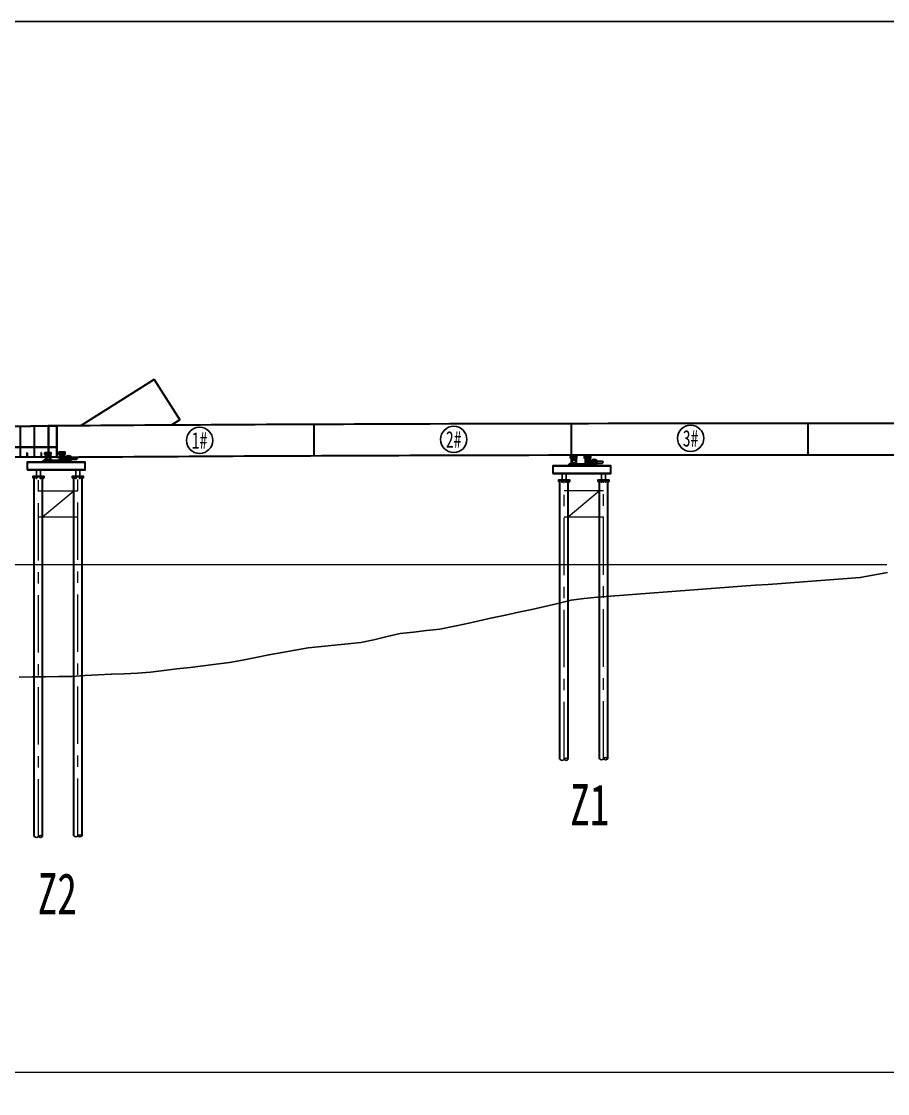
# Model space of a CAD drawing. Extents: x 1767995 to 4174245, y 542814 to 862564.
# Drawn here: x 2486095 to 2552003, y 780996 to 862564 of the extents above; entities that cross this region are included whole.
import ezdxf
from ezdxf.enums import TextEntityAlignment as Align
from ezdxf.lldxf.tags import DXFTag

# ---------------------------------------------------------------- set-up
doc = ezdxf.new("R2010")
doc.units = 0
doc.header["$LTSCALE"] = 3500
for name, pattern in [('ACAD_ISO02W100', [15, 12, -3]), ('CENTER', [2, 1.25, -0.25, 0.25, -0.25]), ('CENTER8', [6.35, 3.96875, -0.79375, 0.79375, -0.79375]), ('CENTERX2', [101.6, 63.5, -12.7, 12.7, -12.7]), ('DASHED', [0.75, 0.5, -0.25]), ('LINEL4', [12.5, 7.5, -2, 1, -2])]:
    doc.linetypes.add(name, pattern=pattern)
doc.layers.get('Defpoints').update_dxf_attribs({"color": 8})
for name, color, linetype, lineweight in [('0 尺寸线', 4, 'Continuous', 18), ('1 BZ 标注', 2, 'Continuous', 13), ('1粗实线', 1, 'Continuous', 30), ('3中心线', 6, 'CENTER', 18), ('5文本', 7, 'Continuous', 15), ('AM_0', 7, 'Continuous', 50), ('中心线', 2, 'CENTER', 15), ('尺寸标注', 3, 'Continuous', 18), ('文字', 7, 'Continuous', 15), ('标注', 3, 'Continuous', 18), ('桥 构造粗实', 1, 'Continuous', 30), ('隐藏 (ISO)', 2, 'DASHED', 9)]:
    doc.layers.add(name, color=color, linetype=linetype, lineweight=lineweight)
for name, color, linetype in [('M_Prof', 2, 'Continuous'), ('卡特粗实线', 7, 'Continuous'), ('点划线', 6, 'CENTER'), ('纵_地面线', 30, 'Continuous')]:
    doc.layers.add(name, color=color, linetype=linetype)
doc.styles.add('图内文字', font='仿宋_GB2312.TTF', dxfattribs={"width": 0.7})
tags = doc.linetypes.add('DASHDOT0', pattern=[1, 0.4, -0.3, 0, -0.3]).pattern_tags.tags
tags[10:11] = [DXFTag(74, 4), DXFTag(75, 0), DXFTag(340, '0'), DXFTag(46, 0.0), DXFTag(50, 0.0), DXFTag(44, 0.0), DXFTag(45, 0.0)]
tags[8:9] = [DXFTag(74, 4), DXFTag(75, 0), DXFTag(340, '0'), DXFTag(46, 0.0), DXFTag(50, 0.0), DXFTag(44, 0.0), DXFTag(45, 0.0)]
tags[6:7] = [DXFTag(74, 4), DXFTag(75, 0), DXFTag(340, '0'), DXFTag(46, 0.0), DXFTag(50, 0.0), DXFTag(44, 0.0), DXFTag(45, 0.0)]
tags[4:5] = [DXFTag(74, 4), DXFTag(75, 0), DXFTag(340, '0'), DXFTag(46, 0.0), DXFTag(50, 0.0), DXFTag(44, 0.0), DXFTag(45, 0.0)]

# ---------------------------------------------------------------- blocks, each defined once
blk = doc.blocks.new('SW_CENTERMARKSYMBOL_15')
at = {"color": 0, "linetype": 'Continuous', "lineweight": 0}
for p, q in [((-1, 0), (-1.21374, 0)), ((0, 0), (-0.5, 0)), ((0, 1), (0, 1.21374)), ((0, 0), (0, 0.5)), ((0, 0), (0, -0.5)), ((0, 0), (0.5, 0)), ((1, 0), (1.21374, 0)), ((0, -1), (0, -1.21374))]:
    blk.add_line(p, q, dxfattribs=at)
blk = doc.blocks.new('1234569')
at = {"layer": '尺寸标注', "color": 7, "linetype": 'CENTER8'}
for p, q in [((-196111, -679551), (-196090, -679551)), ((-196100, -679562), (-196100, -679541)), ((-196100, -679595), (-196100, -679566))]:
    blk.add_line(p, q, dxfattribs=at)
at = {"layer": '尺寸标注', "color": 7}
for points in [[(-196106, -679565), (-196106, -679565, 0.414214), (-196108, -679567), (-196108, -679575)], [(-196093, -679575), (-196093, -679567, 0.414214), (-196095, -679565), (-196095, -679565)]]:
    blk.add_lwpolyline(points, format="xyb", dxfattribs=at)
blk.add_lwpolyline([(-196095, -679575), (-196095, -679600), (-196100, -679603), (-196105, -679600), (-196105, -679575)], dxfattribs=at)
for radius in [15, 10.4]:
    blk.add_circle((-196100, -679551), radius, dxfattribs=at)
blk = doc.blocks.new('456')
at = {"layer": '尺寸标注', "color": 1, "linetype": 'DASHDOT0'}
for p, q in [((-216147, -678337), (-216154, -678337)), ((-216150, -678340), (-216150, -678333))]:
    blk.add_line(p, q, dxfattribs=at)
at = {"layer": '尺寸标注', "color": 1}
blk.add_circle((-216150, -678337), 3.5, dxfattribs=at)
blk = doc.blocks.new('321321')
at = {"layer": '尺寸标注', "color": 1, "linetype": 'DASHDOT0'}
for p, q in [((-216211, -682364), (-216218, -682364)), ((-216214, -682367), (-216214, -682360)), ((-215991, -682364), (-215998, -682364)), ((-215994, -682367), (-215994, -682360)), ((-215771, -682364), (-215778, -682364)), ((-215774, -682367), (-215774, -682360)), ((-215551, -682364), (-215558, -682364)), ((-215554, -682367), (-215554, -682360)), ((-215331, -682364), (-215338, -682364)), ((-215334, -682367), (-215334, -682360))]:
    blk.add_line(p, q, dxfattribs=at)
at = {"layer": '尺寸标注', "color": 1}
for points in [[(-216212, -682367), (-216210, -682364), (-216212, -682360), (-216216, -682361), (-216218, -682364), (-216216, -682367)], [(-215992, -682367), (-215990, -682364), (-215992, -682360), (-215996, -682361), (-215998, -682364), (-215996, -682367)], [(-215772, -682367), (-215770, -682364), (-215772, -682360), (-215776, -682361), (-215778, -682364), (-215776, -682367)], [(-215552, -682367), (-215550, -682364), (-215552, -682360), (-215556, -682361), (-215558, -682364), (-215556, -682367)], [(-215332, -682367), (-215330, -682364), (-215332, -682360), (-215336, -682361), (-215338, -682364), (-215336, -682367)]]:
    blk.add_lwpolyline(points, close=True, dxfattribs=at)
at = {"layer": '尺寸标注', "color": 4}
for centre, radius in [((-216214, -682364), 6), ((-216214, -682364), 5), ((-215994, -682364), 6), ((-215774, -682364), 6), ((-215554, -682364), 6), ((-215334, -682364), 6)]:
    blk.add_circle(centre, radius, dxfattribs=at)
at = {"layer": '尺寸标注', "color": 1}
for centre in [(-216214, -682364), (-215994, -682364), (-215774, -682364), (-215554, -682364), (-215334, -682364)]:
    blk.add_circle(centre, 5, dxfattribs=at)
at = {"layer": '尺寸标注', "color": 251}
for centre in [(-216214, -682364), (-215994, -682364), (-215774, -682364), (-215554, -682364), (-215334, -682364)]:
    blk.add_circle(centre, 3, dxfattribs=at)
blk = doc.blocks.new('0123')
at = {"layer": '尺寸标注', "color": 0}
for p, q in [((-197674, -679484), (-197674, -679478)), ((-197671, -679484), (-197671, -679509)), ((-197670, -679484), (-197670, -679478)), ((-197662, -679478), (-197662, -679484)), ((-197661, -679484), (-197661, -679509))]:
    blk.add_line(p, q, dxfattribs=at)
at = {"layer": '尺寸标注', "color": 0, "linetype": 'DASHDOT0'}
blk.add_line((-197666, -679473), (-197666, -679513), dxfattribs=at)
at = {"layer": '尺寸标注', "color": 0}
for points in [[(-197658, -679478), (-197674, -679478, 0.414214), (-197675, -679479), (-197675, -679484)], [(-197657, -679484), (-197657, -679479, 0.414214), (-197658, -679478), (-197658, -679484)]]:
    blk.add_lwpolyline(points, format="xyb", dxfattribs=at)
blk.add_lwpolyline([(-197671, -679509), (-197661, -679509), (-197666, -679513)], close=True, dxfattribs=at)
blk = doc.blocks.new('23322')
at = {"layer": '尺寸标注', "color": 0}
for p, q in [((39013, 49007), (39030, 49014)), ((39085, 48934), (39092, 48951)), ((39188, 48934), (39181, 48950)), ((39261, 49109), (39244, 49102)), ((39261, 49006), (39244, 49013))]:
    blk.add_line(p, q, dxfattribs=at)
for centre, radius in [((39021, 49010), 9), ((39022, 49106), 9), ((39137, 49058), 90), ((39137, 49058), 90), ((39089, 49173), 9), ((39089, 48942), 9), ((39184, 48942), 9), ((39185, 49173), 9), ((39252, 49010), 9), ((39253, 49105), 9)]:
    blk.add_circle(centre, radius, dxfattribs=at)
blk.add_arc((39137, 49058), 150, 296.46128, 243.53872, dxfattribs=at)
blk = doc.blocks.new('ewqwe')
h = blk.add_hatch()
h.set_pattern_fill('ANSI37', color=5, scale=4)
h.set_pattern_definition([(45, (60193.746, -5943.269), (-8.98025612, 8.98025612), []), (135, (60193.746, -5943.269), (-8.98025612, -8.98025612), [])])
h.paths.add_polyline_path([(965601, 492388), (966080, 492388), (966080, 492408), (965601, 492408)])
at = {"color": 2, "lineweight": 30}
for p, q in [((965601, 492388), (966081, 492388)), ((965601, 492208), (965601, 492378)), ((965601, 492208), (966081, 492208)), ((965601, 492188), (966081, 492188)), ((965651, 492148), (965671, 492148)), ((965706, 492208), (965706, 492368)), ((965726, 492208), (965726, 492368)), ((965831, 492208), (965831, 492368)), ((965851, 492208), (965851, 492368)), ((965956, 492208), (965956, 492368)), ((965976, 492208), (965976, 492368)), ((966011, 492148), (966031, 492148)), ((966081, 492208), (966081, 492378)), ((966081, 492188), (966081, 492208))]:
    blk.add_line(p, q, dxfattribs=at)
at = {"color": 2}
for p, q in [((965601, 492368), (965601, 492388)), ((965601, 492188), (965601, 492208))]:
    blk.add_line(p, q, dxfattribs=at)
at = {"color": 2, "lineweight": 30}
blk.add_lwpolyline([(965601, 492368), (966081, 492368), (966081, 492388)], dxfattribs=at)
at = {"layer": '0 尺寸线'}
blk.add_lwpolyline([(965601, 492388), (966081, 492388), (966081, 492408), (965601, 492408)], close=True, dxfattribs=at)
at = {"layer": '1 BZ 标注'}
for p, q in [((965651, 492148), (965671, 492148)), ((966011, 492148), (966031, 492148))]:
    blk.add_line(p, q, dxfattribs=at)
at = {"layer": '中心线', "linetype": 'CENTERX2'}
for p, q in [((965651, 492188), (965651, 492148)), ((965651, 492188), (965651, 492148)), ((965671, 492188), (965671, 492148)), ((965671, 492188), (965671, 492148)), ((965671, 492148), (966011, 492148)), ((965671, 492148), (966011, 492148)), ((966011, 492188), (966011, 492148)), ((966011, 492188), (966011, 492148)), ((966031, 492188), (966031, 492148)), ((966031, 492188), (966031, 492148))]:
    blk.add_line(p, q, dxfattribs=at)
at = {"layer": '卡特粗实线'}
blk.add_line((965976, 492208), (965996, 492208), dxfattribs=at)
blk = doc.blocks.new('A$C159A2C35')
h = blk.add_hatch()
h.set_pattern_fill('ANSI37', color=5, scale=4)
h.set_pattern_definition([(45, (-904848.285, -497628.079), (-8.98025612, 8.98025612), []), (135, (-904848.285, -497628.079), (-8.98025612, -8.98025612), [])])
h.paths.add_polyline_path([(449, 703), (928, 703), (928, 723), (449, 723)])
at = {"layer": '尺寸标注', "linetype": 'ACAD_ISO02W100', "lineweight": 30, "ltscale": 3}
h = blk.add_hatch(dxfattribs=at)
h.set_pattern_fill('ANSI32', color=3, scale=50)
h.set_pattern_definition([(45, (-39514.227, -48795.501), (-13.258252, 13.258252), []), (45, (-39505.388, -48795.501), (-13.258252, 13.258252), [])])
h.paths.add_polyline_path([(-578, 68), (-578, 48), (-175, 48), (-175, 68)])
at = {"color": 5, "linetype": 'Continuous', "lineweight": 0}
for p, q in [((-771, 352), (-1493, 352)), ((-771, 172), (-1493, 172)), ((-878, 375), (-879, 375)), ((-873, 369), (-873, 365)), ((-870, 369), (-873, 369)), ((-873, 365), (-873, 352)), ((-870, 365), (-870, 369)), ((-870, 365), (-870, 352)), ((-864, 375), (-865, 375)), ((-771, 394), (-811, 394)), ((-771, 386), (-811, 386)), ((-771, 378), (-811, 378)), ((-771, 126), (-811, 126)), ((-771, 118), (-811, 118)), ((-771, 110), (-811, 110))]:
    blk.add_line(p, q, dxfattribs=at)
at = {"color": 7, "linetype": 'Continuous'}
for p, q in [((-1026, 45), (-588, 45)), ((-923, 45), (-952, 45)), ((-667, 45), (-724, 45)), ((-588, 45), (-576, 45)), ((-118, 45), (-576, 45)), ((684, 131), (688, 131)), ((686, 418), (690, 418))]:
    blk.add_line(p, q, dxfattribs=at)
at = {"color": 6, "linetype": 'Continuous'}
blk.add_line((-578, 424), (-175, 424), dxfattribs=at)
at = {"color": 5, "linetype": 'Continuous'}
for p, q in [((-546, 98), (-546, 424)), ((-207, 424), (-207, 98))]:
    blk.add_line(p, q, dxfattribs=at)
at = {"color": 2, "lineweight": 30}
for p, q in [((448, 603), (448, 723)), ((448, 703), (928, 703)), ((448, 603), (928, 603)), ((448, 583), (928, 583)), ((473, 533), (473, 583)), ((473, 533), (483, 533)), ((473, 533), (522, 433)), ((483, 533), (483, 583)), ((483, 533), (532, 433)), ((522, 433), (563, 433)), ((553, 603), (553, 683)), ((563, 433), (563, 583)), ((573, 603), (573, 683)), ((678, 603), (678, 683)), ((698, 603), (698, 683)), ((803, 603), (803, 683)), ((814, 433), (814, 583)), ((814, 433), (856, 433)), ((823, 603), (823, 683)), ((894, 533), (846, 433)), ((904, 533), (856, 433)), ((894, 533), (894, 583)), ((904, 533), (904, 583)), ((928, 603), (928, 703))]:
    blk.add_line(p, q, dxfattribs=at)
at = {"color": 2}
for p, q in [((448, 683), (448, 703)), ((448, 583), (448, 603))]:
    blk.add_line(p, q, dxfattribs=at)
at = {"color": 5, "linetype": 'DASHED'}
for p, q in [((553, 433), (553, 583)), ((824, 433), (824, 583))]:
    blk.add_line(p, q, dxfattribs=at)
at = {"color": 5, "linetype": 'Continuous', "lineweight": 0}
for points in [[(-879, 375), (-879, 380), (-879, 382)], [(-864, 382), (-864, 382), (-864, 382), (-866, 382), (-867, 382), (-870, 382), (-872, 382), (-875, 382), (-877, 382), (-878, 382), (-879, 382), (-879, 382)], [(-864, 382), (-864, 380), (-864, 375)]]:
    blk.add_lwpolyline(points, dxfattribs=at)
blk.add_lwpolyline([(-811, 95), (-811, 410, -0.414214), (-809, 412), (-773, 412, -0.414214), (-771, 410), (-771, 95, -0.414214), (-773, 93), (-809, 93, -0.414214)], format="xyb", close=True, dxfattribs=at)
for points in [[(-603, 287), (-751, 287, -0.414214), (-753, 289), (-753, 310, 0.414214), (-755, 312), (-771, 312)], [(-771, 212), (-755, 212, 0.414214), (-753, 214), (-753, 235, -0.414214), (-751, 237), (-603, 237, 0.414214), (-598, 242), (-598, 282, 0.414214), (-603, 287)]]:
    blk.add_lwpolyline(points, format="xyb", dxfattribs=at)
at = {"color": 2, "lineweight": 30}
blk.add_lwpolyline([(448, 683), (928, 683)], dxfattribs=at)
at = {"color": 7, "linetype": 'Continuous'}
for centre, radius in [((686, 131), 8.26), ((686, 131), 7.14), ((688, 418), 8.26), ((688, 418), 7.14), ((686, 131), 2), ((688, 418), 2)]:
    blk.add_circle(centre, radius, dxfattribs=at)
at = {"color": 5, "linetype": 'Continuous', "lineweight": 0}
for points, knots in [([(-873, 369), (-875, 369), (-876, 370), (-878, 371), (-878, 371)], [0, 0, 0, 0, 0.993902, 1, 1, 1, 1]), ([(-865, 371), (-866, 371), (-867, 370), (-869, 369), (-870, 369)], [0, 0, 0, 0, 0.587839, 1, 1, 1, 1])]:
    blk.add_open_spline(points, degree=3, knots=knots, dxfattribs=at)
at = {"color": 7, "linetype": 'Continuous'}
for points in [[(680, 125), (680, 126), (678, 127), (678, 130), (678, 133), (679, 136), (681, 138), (683, 139), (686, 140), (689, 139), (692, 138), (694, 135), (695, 133), (695, 130), (694, 127), (692, 125), (690, 123), (687, 122), (684, 122), (682, 123), (681, 125), (680, 125)], [(682, 412), (682, 413), (680, 414), (680, 417), (680, 420), (681, 423), (683, 425), (685, 426), (688, 427), (691, 426), (694, 425), (696, 423), (697, 420), (697, 417), (696, 414), (694, 412), (692, 410), (689, 409), (686, 410), (684, 411), (683, 412), (682, 412)]]:
    blk.add_open_spline(points, degree=3, knots=[0, 0, 0, 0, 0.053715, 0.10743, 0.161125, 0.214803, 0.268509, 0.322226, 0.375879, 0.429453, 0.483028, 0.536683, 0.5904, 0.644106, 0.697784, 0.751479, 0.805199, 0.858879, 0.912473, 0.966037, 1, 1, 1, 1], dxfattribs=at)
at = {"layer": '0 尺寸线'}
blk.add_lwpolyline([(449, 703), (928, 703), (928, 723), (449, 723)], close=True, dxfattribs=at)
at = {"layer": '1 BZ 标注'}
for p, q in [((-1493, 352), (-1493, 172)), ((928, 703), (928, 683)), ((928, 603), (928, 583))]:
    blk.add_line(p, q, dxfattribs=at)
at = {"layer": 'AM_0', "color": 7, "lineweight": 30}
for p, q in [((-1010, 453), (-1010, 45)), ((-841, 453), (-1010, 453)), ((-990, 453), (-990, 45)), ((-877, 45), (-877, 0)), ((-841, 45), (-841, 453)), ((-811, 453), (-841, 453)), ((-811, 45), (-811, 453)), ((-761, 453), (-811, 453)), ((1006, 45), (1006, 135)), ((1026, 45), (1026, 135))]:
    blk.add_line(p, q, dxfattribs=at)
for points in [[(-1026, 45), (1026, 45), (1026, 0), (-1026, 0)], [(386, 65), (986, 65), (986, 45), (386, 45)]]:
    blk.add_lwpolyline(points, close=True, dxfattribs=at)
blk.add_lwpolyline([(1026, 135), (-511, 135, -0.414214), (-661, 285), (-661, 353, 0.414491), (-761, 453)], format="xyb", dxfattribs=at)
blk.add_lwpolyline([(-678, 45), (-678, 48), (-576, 48), (346, 48), (346, 45)], dxfattribs=at)
at = {"layer": '中心线', "linetype": 'CENTERX2'}
blk.add_line((688, 610), (688, 363), dxfattribs=at)
at = {"layer": '卡特粗实线'}
blk.add_line((823, 603), (843, 603), dxfattribs=at)
at = {"layer": '尺寸标注', "color": 253, "linetype": 'LINEL4'}
for p, q in [((-1611, 262), (-207, 262)), ((-377, -88), (-377, 571)), ((-377, 571), (-377, -88)), ((-377, -22), (-377, 522)), ((-326, 386), (-333, 369)), ((546, 440), (546, 65)), ((546, 121), (826, 121)), ((596, 205), (596, 143)), ((776, 205), (776, 143)), ((827, 440), (826, 65))]:
    blk.add_line(p, q, dxfattribs=at)
at = {"layer": '尺寸标注', "color": 4}
for p, q in [((-811, 402), (-811, 343)), ((-811, 388), (-811, 45)), ((-811, 93), (-811, 153)), ((-811, 45), (1026, 45)), ((-227, 98), (-527, 98)), ((-522, 48), (-522, 48)), ((-514, 48), (-514, 48)), ((-444, 128), (-310, 128)), ((-385, 45), (-385, 45)), ((-381, 45), (-381, 45)), ((-373, 45), (-373, 45)), ((-369, 45), (-369, 45)), ((-244, 68), (-244, 68)), ((-228, 68), (-228, 68)), ((346, 45), (346, 135)), ((366, 45), (366, 135)), ((506, 65), (686, 65)), ((686, 143), (586, 125)), ((686, 65), (866, 65))]:
    blk.add_line(p, q, dxfattribs=at)
at = {"layer": '尺寸标注', "color": 8, "linetype": 'ACAD_ISO02W100'}
for p, q in [((-661, 272), (-811, 272)), ((-661, 252), (-811, 252))]:
    blk.add_line(p, q, dxfattribs=at)
at = {"layer": '尺寸标注', "color": 6}
blk.add_line((947, 45), (-811, 45), dxfattribs=at)
at = {"layer": '尺寸标注', "color": 6, "lineweight": 30}
for p, q in [((-708, 291), (-708, 327)), ((-708, 291), (-708, 327)), ((-708, 197), (-708, 233)), ((-708, 197), (-708, 233)), ((-706, 329), (-578, 329)), ((-706, 289), (-578, 289)), ((-706, 235), (-578, 235)), ((-706, 195), (-578, 195)), ((-175, 63), (-175, 58))]:
    blk.add_line(p, q, dxfattribs=at)
at = {"layer": '尺寸标注', "color": 4, "linetype": 'ACAD_ISO02W100'}
for p, q in [((-673, 289), (-673, 329)), ((-673, 287), (-673, 237)), ((-673, 237), (-673, 287)), ((-673, 195), (-673, 235)), ((-648, 289), (-648, 329)), ((-648, 237), (-648, 287)), ((-648, 195), (-648, 235)), ((-623, 289), (-623, 329)), ((-623, 287), (-623, 237)), ((-623, 237), (-623, 287)), ((-623, 195), (-623, 235))]:
    blk.add_line(p, q, dxfattribs=at)
at = {"layer": '尺寸标注', "color": 1, "linetype": 'CENTER8'}
blk.add_line((-633, 109), (327, 109), dxfattribs=at)
at = {"layer": '尺寸标注', "color": 2}
blk.add_line((-578, 87), (-578, 424), dxfattribs=at)
at = {"layer": '尺寸标注', "color": 6, "linetype": 'ACAD_ISO02W100', "lineweight": 30, "ltscale": 3}
for p, q in [((-578, 98), (-175, 98)), ((-578, 68), (-175, 68))]:
    blk.add_line(p, q, dxfattribs=at)
at = {"layer": '尺寸标注', "color": 8}
for p, q in [((-526, 53), (-522, 57)), ((-526, 53), (-526, 48)), ((-522, 88), (-518, 90)), ((-522, 68), (-522, 88)), ((-522, 68), (-522, 57)), ((-518, 90), (-514, 88)), ((-514, 88), (-514, 68)), ((-514, 68), (-514, 57)), ((-514, 57), (-510, 53)), ((-510, 53), (-510, 48)), ((-385, 53), (-381, 57)), ((-385, 53), (-385, 48)), ((-381, 88), (-377, 90)), ((-381, 68), (-381, 88)), ((-381, 68), (-381, 57)), ((-377, 90), (-373, 88)), ((-373, 88), (-373, 68)), ((-373, 68), (-373, 57)), ((-373, 57), (-369, 53)), ((-369, 53), (-369, 48)), ((-244, 53), (-240, 57)), ((-244, 53), (-244, 48)), ((-240, 88), (-236, 90)), ((-240, 68), (-240, 88)), ((-240, 68), (-240, 57)), ((-240, 57), (-240, 57)), ((-236, 90), (-232, 88)), ((-232, 88), (-232, 68)), ((-232, 68), (-232, 57)), ((-232, 57), (-228, 53)), ((-228, 53), (-228, 48)), ((423, 73), (449, 73)), ((423, 65), (423, 73)), ((449, 65), (423, 65)), ((426, 17), (426, 65)), ((426, 17), (436, 13)), ((427, 27), (427, 73)), ((427, 17), (427, 45)), ((443, 25), (429, 25)), ((436, 13), (446, 17)), ((445, 27), (445, 73)), ((446, 17), (446, 65)), ((446, 17), (446, 45)), ((449, 73), (449, 65)), ((515, 100), (522, 103)), ((515, 100), (515, 55)), ((522, 103), (522, 55)), ((522, 103), (529, 100)), ((529, 100), (529, 55)), ((538, 540), (538, 443)), ((538, 443), (553, 438)), ((546, 205), (826, 205)), ((553, 438), (553, 423)), ((553, 423), (820, 423)), ((563, 125), (586, 125)), ((586, 125), (686, 143)), ((686, 143), (786, 125)), ((786, 125), (810, 125)), ((834, 443), (820, 438)), ((820, 423), (820, 438)), ((834, 443), (834, 540)), ((850, 103), (843, 100)), ((843, 100), (843, 55)), ((843, 95), (843, 55)), ((850, 103), (850, 55)), ((857, 100), (850, 103)), ((850, 100), (850, 55)), ((857, 100), (857, 55)), ((857, 95), (857, 55)), ((924, 73), (948, 73)), ((924, 65), (924, 73)), ((948, 65), (924, 65)), ((926, 16), (926, 65)), ((926, 16), (936, 13)), ((927, 26), (927, 73)), ((927, 16), (927, 45)), ((943, 24), (929, 24)), ((936, 13), (946, 16)), ((945, 26), (945, 73)), ((946, 16), (946, 65)), ((946, 16), (946, 45)), ((948, 73), (948, 65))]:
    blk.add_line(p, q, dxfattribs=at)
at = {"layer": '尺寸标注', "color": 8, "linetype": 'DASHDOT0'}
for p, q in [((-518, 68), (-518, 90)), ((-377, 68), (-377, 90)), ((-236, 68), (-236, 90))]:
    blk.add_line(p, q, dxfattribs=at)
at = {"layer": '尺寸标注', "color": 1}
blk.add_line((-501, 314), (-484, 307), dxfattribs=at)
at = {"layer": '尺寸标注', "color": 4, "linetype": 'ACAD_ISO02W100', "lineweight": 30, "ltscale": 3}
for p, q in [((-392, 127), (-392, 515)), ((-362, 127), (-362, 515))]:
    blk.add_line(p, q, dxfattribs=at)
at = {"layer": '尺寸标注', "color": 0}
blk.add_line((324, 45), (924, 45), dxfattribs=at)
at = {"layer": '尺寸标注', "color": 8, "linetype": 'CENTER8'}
for p, q in [((436, 25), (436, 73)), ((936, 24), (936, 73))]:
    blk.add_line(p, q, dxfattribs=at)
at = {"layer": '尺寸标注', "color": 1, "lineweight": 30}
for p, q in [((497, 540), (497, 65)), ((497, 540), (875, 540)), ((502, 545), (870, 545)), ((538, 581), (538, 564)), ((539, 563), (838, 563)), ((539, 562), (585, 551)), ((836, 583), (540, 583)), ((586, 551), (787, 551)), ((586, 549), (586, 545)), ((786, 545), (786, 549)), ((787, 551), (837, 562)), ((838, 564), (838, 581)), ((875, 540), (875, 65))]:
    blk.add_line(p, q, dxfattribs=at)
at = {"layer": '尺寸标注', "color": 1, "linetype": 'LINEL4'}
for p, q in [((586, 551), (586, 205)), ((786, 551), (786, 205))]:
    blk.add_line(p, q, dxfattribs=at)
at = {"layer": '尺寸标注', "color": 6, "lineweight": 30}
for points in [[(-1021, 361), (-1026, 361), (-1026, 163), (-1021, 163)], [(-1016, 163), (-1010, 163), (-1010, 361), (-1016, 361)], [(-578, 68), (-578, 424), (-546, 424), (-546, 98)], [(-546, 98), (-546, 424), (-207, 424), (-207, 98)], [(-207, 98), (-207, 424), (-175, 424), (-175, 68)]]:
    blk.add_lwpolyline(points, dxfattribs=at)
at = {"layer": '尺寸标注', "color": 2}
blk.add_lwpolyline([(-705, 329), (-665, 329), (-665, 334), (-705, 334)], close=True, dxfattribs=at)
at = {"layer": '尺寸标注', "color": 3}
blk.add_lwpolyline([(-623, 339, 0.414214), (-626, 342), (-653, 342), (-663, 342), (-670, 342, 0.414214), (-673, 339), (-673, 335), (-665, 335), (-665, 329), (-673, 329), (-673, 178, 0.414583), (-670, 175), (-626, 175, 0.413844), (-623, 178)], format="xyb", close=True, dxfattribs=at)
at = {"layer": '尺寸标注', "color": 7, "linetype": 'ACAD_ISO02W100'}
blk.add_lwpolyline([(327, 115), (-633, 115), (-633, 103), (327, 103)], close=True, dxfattribs=at)
at = {"layer": '尺寸标注', "color": 3, "linetype": 'ACAD_ISO02W100', "lineweight": 30, "ltscale": 3}
blk.add_lwpolyline([(-578, 48), (-175, 48), (-175, 68), (-578, 68)], close=True, dxfattribs=at)
at = {"layer": '尺寸标注', "color": 4, "lineweight": 30}
blk.add_lwpolyline([(-542, 545), (-212, 545), (-212, 515), (-542, 515)], close=True, dxfattribs=at)
at = {"layer": '尺寸标注', "color": 4, "linetype": 'ACAD_ISO02W100', "lineweight": 30, "ltscale": 3}
for points in [[(-542, 128), (-542, 515), (-512, 515), (-512, 128)], [(-242, 128), (-242, 515), (-212, 515), (-212, 127)]]:
    blk.add_lwpolyline(points, dxfattribs=at)
at = {"layer": '尺寸标注', "color": 4, "lineweight": 30}
blk.add_lwpolyline([(-542, 113, 0.414214), (-527, 98), (-227, 98, 0.414214), (-212, 113), (-212, 128), (-542, 128)], format="xyb", close=True, dxfattribs=at)
at = {"layer": '尺寸标注', "color": 4}
for points in [[(534, 45), (534, 55), (510, 55), (510, 45)], [(838, 45), (838, 55), (862, 55), (862, 45)]]:
    blk.add_lwpolyline(points, dxfattribs=at)
at = {"layer": '尺寸标注', "color": 8}
for points in [[(533, 55), (511, 55), (511, 48), (533, 48)], [(839, 55), (861, 55), (861, 48), (839, 48)]]:
    blk.add_lwpolyline(points, close=True, dxfattribs=at)
for points in [[(563, 125), (563, 178), (546, 178), (546, 205)], [(810, 125), (810, 178), (826, 178), (826, 205)]]:
    blk.add_lwpolyline(points, dxfattribs=at)
at = {"layer": '尺寸标注', "color": 6, "lineweight": 50}
blk.add_circle((-1018, 305), 4.84, dxfattribs=at)
at = {"layer": '尺寸标注', "color": 6, "lineweight": 30}
blk.add_circle((-1018, 218), 4.84, dxfattribs=at)
at = {"layer": '尺寸标注', "color": 252, "lineweight": 50}
for centre, radius in [((-1018, 305), 3.24), ((-1018, 218), 3.24), ((-1018, 305), 1.71), ((-1018, 218), 1.71)]:
    blk.add_circle(centre, radius, dxfattribs=at)
at = {"layer": '尺寸标注', "color": 6, "lineweight": 50}
for centre, start, end in [((-1018, 363), 203.39093, 336.60907), ((-1018, 161), 22.74399, 157.25601)]:
    blk.add_arc(centre, 4.84, start, end, dxfattribs=at)
at = {"layer": '尺寸标注', "color": 252, "lineweight": 50}
for centre, start, end in [((-1018, 363), 216.35681, 323.64319), ((-1018, 161), 35.26085, 144.73915)]:
    blk.add_arc(centre, 3.24, start, end, dxfattribs=at)
at = {"layer": '尺寸标注', "color": 6, "lineweight": 30}
for centre, start, end in [((-706, 327), 90, 180), ((-706, 291), 180, 270), ((-706, 233), 90, 180), ((-706, 197), 180, 270)]:
    blk.add_arc(centre, 2, start, end, dxfattribs=at)
at = {"layer": '尺寸标注', "color": 8}
for centre, start, end in [((429, 27), 180, 270), ((443, 27), 270, 0), ((929, 26), 180, 270), ((943, 26), 270, 0)]:
    blk.add_arc(centre, 2, start, end, dxfattribs=at)
at = {"layer": '尺寸标注', "color": 1}
blk.add_arc((502, 540), 5, 90, 180, dxfattribs=at)
at = {"layer": '尺寸标注', "color": 1, "lineweight": 30}
for centre, radius, start, end in [((540, 581), 2, 91.83477, 180.00189), ((540, 564), 2, 180.00189, 221.3973), ((540, 564), 2, 221.3973, 246.96415), ((584, 549), 2, 41.43658, 66.96415), ((584, 549), 2, 0.00255, 41.43658), ((788, 549), 2, 138.60095, 180.00255), ((788, 549), 2, 113.0462, 138.60095), ((836, 581), 2, 359.99798, 90), ((836, 564), 2, 293.0462, 318.6105), ((836, 564), 2, 318.6105, 359.99798), ((870, 540), 5, 0, 90)]:
    blk.add_arc(centre, radius, start, end, dxfattribs=at)
at = {"layer": '尺寸标注', "color": 4}
for points in [[(686, 140), (686, 140), (687, 140), (689, 139), (692, 138), (694, 135), (695, 133), (695, 130), (694, 127), (692, 125), (690, 123), (688, 122), (687, 122), (686, 122)], [(688, 427), (688, 427), (689, 427), (691, 426), (694, 425), (696, 423), (697, 420), (697, 417), (696, 414), (694, 412), (692, 410), (690, 410), (689, 409), (688, 409)]]:
    blk.add_open_spline(points, degree=3, knots=[0.3737289, 0.3737289, 0.3737289, 0.3737289, 0.3758789, 0.4294528, 0.4830281, 0.5366835, 0.5904001, 0.6441057, 0.6977838, 0.7514791, 0.8051994, 0.8588792, 0.8737029, 0.8737029, 0.8737029, 0.8737029], dxfattribs=at)
at = {"color": 7, "linetype": 'Continuous', "lineweight": 0, "xscale": -10, "yscale": 10, "zscale": 10}
for p in [(686, 131), (688, 418)]:
    blk.add_blockref('SW_CENTERMARKSYMBOL_15', p, dxfattribs=at)
at = {"layer": '1 BZ 标注'}
blk.add_blockref('ewqwe', (-966218, -491643), dxfattribs=at)
at = {"layer": '尺寸标注', "color": 4}
for name, p in [('1234569', (195274, 680028)), ('321321', (215631, 682473)), ('456', (215567, 678446)), ('456', (215567, 678446)), ('1234569', (195538, 679999)), ('456', (215787, 678446)), ('456', (215787, 678446)), ('1234569', (195909, 679999)), ('456', (216007, 678446)), ('456', (216007, 678446)), ('456', (216227, 678446)), ('456', (216227, 678446)), ('456', (216447, 678446)), ('456', (216447, 678446)), ('1234569', (197077, 679710))]:
    blk.add_blockref(name, p, dxfattribs=at)
at = {"layer": '尺寸标注', "color": 3}
blk.add_blockref('0123', (196973, 679818), dxfattribs=at)
at = {"layer": '尺寸标注', "color": 7}
blk.add_blockref('23322', (-39514, -48796), dxfattribs=at)
blk = doc.blocks.new('RETRET')
at = {"layer": 'M_Prof', "color": 7}
for p, q in [((3109876, -4114864), (3109876, -4116146)), ((3111878, -4114745), (3109996, -4114745)), ((3111878, -4114866), (3109996, -4114866)), ((3109997, -4114864), (3109997, -4116146)), ((3111876, -4116146), (3111876, -4114864)), ((3111997, -4116146), (3111997, -4114864)), ((3111878, -4116145), (3109996, -4116145)), ((3111878, -4116266), (3109996, -4116266))]:
    blk.add_line(p, q, dxfattribs=at)
at = {"layer": '点划线', "color": 7}
for p, q in [((3111937, -4114805), (3109937, -4114805)), ((3111937, -4116205), (3109937, -4116205))]:
    blk.add_line(p, q, dxfattribs=at)
at = {"layer": '隐藏 (ISO)', "color": 7}
for p, q in [((3109837, -4114736), (3109867, -4114706)), ((3109837, -4114736), (3109837, -4114875)), ((3109837, -4114875), (3109867, -4114905)), ((3110006, -4114706), (3109867, -4114706)), ((3109867, -4114905), (3110006, -4114905)), ((3110036, -4114736), (3110006, -4114706)), ((3110036, -4114875), (3110006, -4114905)), ((3110036, -4114875), (3110036, -4114736)), ((3111837, -4114736), (3111867, -4114706)), ((3111837, -4114736), (3111837, -4114875)), ((3111837, -4114875), (3111867, -4114905)), ((3112006, -4114706), (3111867, -4114706)), ((3111867, -4114905), (3112006, -4114905)), ((3112036, -4114736), (3112006, -4114706)), ((3112036, -4114875), (3112006, -4114905)), ((3112036, -4114875), (3112036, -4114736)), ((3109837, -4116136), (3109867, -4116106)), ((3109837, -4116136), (3109837, -4116275)), ((3109837, -4116275), (3109867, -4116305)), ((3110006, -4116106), (3109867, -4116106)), ((3109867, -4116305), (3110006, -4116305)), ((3110036, -4116136), (3110006, -4116106)), ((3110036, -4116275), (3110006, -4116305)), ((3110036, -4116275), (3110036, -4116136)), ((3111837, -4116136), (3111867, -4116106)), ((3111837, -4116136), (3111837, -4116275)), ((3111837, -4116275), (3111867, -4116305)), ((3112006, -4116106), (3111867, -4116106)), ((3111867, -4116305), (3112006, -4116305)), ((3112036, -4116136), (3112006, -4116106)), ((3112036, -4116275), (3112006, -4116305)), ((3112036, -4116275), (3112036, -4116136))]:
    blk.add_line(p, q, dxfattribs=at)
at = {"layer": '隐藏 (ISO)', "color": 7, "ltscale": 0.4}
for p, q in [((3110036, -4114805), (3109837, -4114805)), ((3112036, -4114805), (3111837, -4114805)), ((3110036, -4116205), (3109837, -4116205)), ((3112036, -4116205), (3111837, -4116205))]:
    blk.add_line(p, q, dxfattribs=at)
at = {"layer": '隐藏 (ISO)', "color": 7}
for points in [[(3109837, -4114756), (3110036, -4114756), (3110036, -4114765), (3109837, -4114765)], [(3109837, -4114855), (3110036, -4114855), (3110036, -4114845), (3109837, -4114845)], [(3109891, -4114706), (3109898, -4114706), (3109898, -4114756), (3109891, -4114756)], [(3109891, -4114905), (3109898, -4114905), (3109898, -4114855), (3109891, -4114855)], [(3109983, -4114706), (3109976, -4114706), (3109976, -4114756), (3109983, -4114756)], [(3109983, -4114905), (3109976, -4114905), (3109976, -4114855), (3109983, -4114855)], [(3111837, -4114756), (3112036, -4114756), (3112036, -4114765), (3111837, -4114765)], [(3111837, -4114855), (3112036, -4114855), (3112036, -4114845), (3111837, -4114845)], [(3111891, -4114706), (3111898, -4114706), (3111898, -4114756), (3111891, -4114756)], [(3111891, -4114905), (3111898, -4114905), (3111898, -4114855), (3111891, -4114855)], [(3111983, -4114706), (3111976, -4114706), (3111976, -4114756), (3111983, -4114756)], [(3111983, -4114905), (3111976, -4114905), (3111976, -4114855), (3111983, -4114855)], [(3109837, -4116156), (3110036, -4116156), (3110036, -4116165), (3109837, -4116165)], [(3109837, -4116255), (3110036, -4116255), (3110036, -4116245), (3109837, -4116245)], [(3109891, -4116305), (3109898, -4116305), (3109898, -4116255), (3109891, -4116255)], [(3109983, -4116106), (3109976, -4116106), (3109976, -4116156), (3109983, -4116156)], [(3109983, -4116305), (3109976, -4116305), (3109976, -4116255), (3109983, -4116255)], [(3111837, -4116156), (3112036, -4116156), (3112036, -4116165), (3111837, -4116165)], [(3111837, -4116255), (3112036, -4116255), (3112036, -4116245), (3111837, -4116245)], [(3111983, -4116106), (3111976, -4116106), (3111976, -4116156), (3111983, -4116156)], [(3111983, -4116305), (3111976, -4116305), (3111976, -4116255), (3111983, -4116255)]]:
    blk.add_lwpolyline(points, close=True, dxfattribs=at)
at = {"layer": '隐藏 (ISO)', "color": 7, "elevation": 0}
for points in [[(3111881, -4116106), (3111888, -4116106), (3111888, -4116156), (3111881, -4116156)], [(3111881, -4116305), (3111888, -4116305), (3111888, -4116255), (3111881, -4116255)]]:
    blk.add_lwpolyline(points, close=True, dxfattribs=at)
at = {"layer": '隐藏 (ISO)', "color": 7, "ltscale": 0.2}
for centre, radius in [((3109937, -4114805), 84.5), ((3109937, -4114805), 78.7), ((3111937, -4114805), 84.5), ((3111937, -4114805), 78.7), ((3109937, -4116205), 84.5), ((3109937, -4116205), 78.7), ((3111937, -4116205), 84.5), ((3111937, -4116205), 78.7)]:
    blk.add_circle(centre, radius, dxfattribs=at)
blk = doc.blocks.new('水电费水电费是说估分')
at = {"layer": '1粗实线', "color": 1}
for p, q in [((6212056, 1549910), (6235456, 1550291)), ((6212056, 1549894), (6235456, 1550275)), ((6212056, 1548742), (6212056, 1549910)), ((6212450, 1548758), (6212450, 1549900)), ((6212462, 1548758), (6212462, 1549900)), ((6213450, 1548758), (6213450, 1549916)), ((6213462, 1548758), (6213462, 1549917)), ((6214450, 1548758), (6214450, 1549933)), ((6214462, 1548758), (6214462, 1549933)), ((6215450, 1548758), (6215450, 1549949)), ((6215462, 1548758), (6215462, 1549949)), ((6216450, 1548758), (6216450, 1549965)), ((6216462, 1548758), (6216462, 1549966)), ((6217450, 1548758), (6217450, 1549982)), ((6217462, 1548758), (6217462, 1549982)), ((6218450, 1548758), (6218450, 1549998)), ((6218462, 1548758), (6218462, 1549998)), ((6219450, 1548758), (6219450, 1550014)), ((6219462, 1548758), (6219462, 1550015)), ((6220450, 1550031), (6220450, 1548758)), ((6220462, 1550031), (6220462, 1548758)), ((6221450, 1550047), (6221450, 1548758)), ((6221462, 1550047), (6221462, 1548758)), ((6222450, 1550063), (6222450, 1548758)), ((6222462, 1550063), (6222462, 1548758)), ((6223450, 1550080), (6223450, 1548758)), ((6223462, 1550080), (6223462, 1548758)), ((6224450, 1550096), (6224450, 1548758)), ((6224462, 1550096), (6224462, 1548758)), ((6225450, 1550112), (6225450, 1548758)), ((6225462, 1550112), (6225462, 1548758)), ((6226450, 1550128), (6226450, 1548758)), ((6226462, 1550129), (6226462, 1548758)), ((6227450, 1550145), (6227450, 1548758)), ((6227462, 1550145), (6227462, 1548758)), ((6228450, 1550161), (6228450, 1548758)), ((6228462, 1550161), (6228462, 1548758)), ((6229450, 1550150), (6229450, 1548758)), ((6229462, 1550150), (6229462, 1548758)), ((6230450, 1550194), (6230450, 1548758)), ((6230462, 1550194), (6230462, 1548758)), ((6231450, 1550210), (6231450, 1548758)), ((6231462, 1550210), (6231462, 1548758)), ((6232450, 1550226), (6232450, 1548758)), ((6232462, 1550226), (6232462, 1548758)), ((6233450, 1550243), (6233450, 1548758)), ((6233462, 1550243), (6233462, 1548758)), ((6234450, 1550259), (6234450, 1548758)), ((6234462, 1550259), (6234462, 1548758)), ((6235450, 1550275), (6235450, 1548758)), ((6235456, 1550291), (6236056, 1550291)), ((6235456, 1550275), (6236056, 1550275)), ((6235462, 1550275), (6235462, 1548758)), ((6236056, 1550248), (6236056, 1548042)), ((6236056, 1548042), (6236056, 1550248)), ((6236056, 1548758), (6212056, 1548758)), ((6236056, 1548742), (6212056, 1548742)), ((6212462, 1548758), (6212450, 1548758)), ((6213462, 1548758), (6213450, 1548758)), ((6213450, 1548058), (6213450, 1548742)), ((6213462, 1548058), (6213462, 1548742)), ((6214462, 1548758), (6214450, 1548758)), ((6214450, 1548058), (6214450, 1548742)), ((6214462, 1548058), (6214462, 1548742)), ((6215462, 1548758), (6215450, 1548758)), ((6215450, 1548058), (6215450, 1548742)), ((6215462, 1548058), (6215462, 1548742)), ((6216462, 1548758), (6216450, 1548758)), ((6216450, 1548058), (6216450, 1548742)), ((6216462, 1548058), (6216462, 1548742)), ((6217462, 1548758), (6217450, 1548758)), ((6217450, 1548058), (6217450, 1548742)), ((6217462, 1548058), (6217462, 1548742)), ((6218462, 1548758), (6218450, 1548758)), ((6218450, 1548058), (6218450, 1548742)), ((6218462, 1548058), (6218462, 1548742)), ((6219450, 1548058), (6219450, 1548742)), ((6219462, 1548058), (6219462, 1548742)), ((6220450, 1548742), (6220450, 1548058)), ((6220462, 1548742), (6220462, 1548058)), ((6221450, 1548742), (6221450, 1548058)), ((6221462, 1548742), (6221462, 1548058)), ((6222450, 1548742), (6222450, 1548058)), ((6222462, 1548742), (6222462, 1548058)), ((6223450, 1548742), (6223450, 1548058)), ((6223462, 1548742), (6223462, 1548058)), ((6224450, 1548742), (6224450, 1548058)), ((6224462, 1548742), (6224462, 1548058)), ((6225450, 1548742), (6225450, 1548058)), ((6225462, 1548742), (6225462, 1548058)), ((6226450, 1548742), (6226450, 1548058)), ((6226462, 1548742), (6226462, 1548058)), ((6227450, 1548742), (6227450, 1548058)), ((6227462, 1548742), (6227462, 1548058)), ((6228450, 1548742), (6228450, 1548058)), ((6228462, 1548742), (6228462, 1548058)), ((6229450, 1548742), (6229450, 1548058)), ((6229462, 1548742), (6229462, 1548058)), ((6230450, 1548742), (6230450, 1548058)), ((6230462, 1548742), (6230462, 1548058)), ((6231450, 1548742), (6231450, 1548058)), ((6231462, 1548742), (6231462, 1548058)), ((6232450, 1548742), (6232450, 1548058)), ((6232462, 1548742), (6232462, 1548058)), ((6233450, 1548742), (6233450, 1548058)), ((6233462, 1548742), (6233462, 1548058)), ((6234450, 1548742), (6234450, 1548058)), ((6234462, 1548742), (6234462, 1548058)), ((6235450, 1548742), (6235450, 1548058)), ((6235462, 1548742), (6235462, 1548058)), ((6236056, 1548058), (6213256, 1548058)), ((6236056, 1548042), (6213256, 1548042)), ((6219462, 1548058), (6220450, 1548058)), ((6220462, 1548058), (6220450, 1548058)), ((6221462, 1548058), (6221450, 1548058)), ((6229462, 1548058), (6230450, 1548058))]:
    blk.add_line(p, q, dxfattribs=at)
for points in [[(6212718, 1549058), (6212706, 1549058), (6212706, 1548758), (6212718, 1548758), (6212718, 1549058)], [(6212968, 1549058), (6212956, 1549058), (6212956, 1548758), (6212968, 1548758), (6212968, 1549058)], [(6213218, 1549058), (6213206, 1549058), (6213206, 1548758), (6213218, 1548758), (6213218, 1549058)], [(6213256, 1548742), (6213256, 1548042)], [(6213962, 1548358), (6213950, 1548358), (6213950, 1548058), (6213962, 1548058), (6213962, 1548358)], [(6214962, 1548358), (6214950, 1548358), (6214950, 1548058), (6214962, 1548058), (6214962, 1548358)], [(6215962, 1548358), (6215950, 1548358), (6215950, 1548058), (6215962, 1548058), (6215962, 1548358)], [(6216962, 1548358), (6216950, 1548358), (6216950, 1548058), (6216962, 1548058), (6216962, 1548358)], [(6217962, 1548358), (6217950, 1548358), (6217950, 1548058), (6217962, 1548058), (6217962, 1548358)], [(6218962, 1548358), (6218950, 1548358), (6218950, 1548058), (6218962, 1548058), (6218962, 1548358)], [(6219962, 1548358), (6219950, 1548358), (6219950, 1548058), (6219962, 1548058), (6219962, 1548358)], [(6220962, 1548358), (6220950, 1548358), (6220950, 1548058), (6220962, 1548058), (6220962, 1548358)], [(6221962, 1548358), (6221950, 1548358), (6221950, 1548058), (6221962, 1548058), (6221962, 1548358)], [(6222962, 1548358), (6222950, 1548358), (6222950, 1548058), (6222962, 1548058), (6222962, 1548358)], [(6223962, 1548358), (6223950, 1548358), (6223950, 1548058), (6223962, 1548058), (6223962, 1548358)], [(6224962, 1548358), (6224950, 1548358), (6224950, 1548058), (6224962, 1548058), (6224962, 1548358)], [(6225962, 1548358), (6225950, 1548358), (6225950, 1548058), (6225962, 1548058), (6225962, 1548358)], [(6226962, 1548358), (6226950, 1548358), (6226950, 1548058), (6226962, 1548058), (6226962, 1548358)], [(6227962, 1548358), (6227950, 1548358), (6227950, 1548058), (6227962, 1548058), (6227962, 1548358)], [(6228962, 1548358), (6228950, 1548358), (6228950, 1548058), (6228962, 1548058), (6228962, 1548358)], [(6229962, 1548358), (6229950, 1548358), (6229950, 1548058), (6229962, 1548058), (6229962, 1548358)], [(6230962, 1548358), (6230950, 1548358), (6230950, 1548058), (6230962, 1548058), (6230962, 1548358)], [(6231962, 1548358), (6231950, 1548358), (6231950, 1548058), (6231962, 1548058), (6231962, 1548358)], [(6232962, 1548358), (6232950, 1548358), (6232950, 1548058), (6232962, 1548058), (6232962, 1548358)], [(6233962, 1548358), (6233950, 1548358), (6233950, 1548058), (6233962, 1548058), (6233962, 1548358)], [(6234962, 1548358), (6234950, 1548358), (6234950, 1548058), (6234962, 1548058), (6234962, 1548358)]]:
    blk.add_lwpolyline(points, dxfattribs=at)
at = {"layer": '1粗实线', "color": 7}
for p in [(3108119, 5664574), (3118119, 5664574)]:
    blk.add_blockref('RETRET', p, dxfattribs=at)

msp = doc.modelspace()

# ---------------------------------------------------------------- linework, layer by layer
for centre in [(2499650.9, 830692.3), (2518989.9, 830766.2), (2537014.3, 830848.3)]:
    msp.add_circle(centre, 1000)
at = {"layer": '1粗实线'}
for p, q in [((2487075, 800550.1), (2487075, 827946.3)), ((2487705, 800550.1), (2487705, 827946.3)), ((2490075, 800598.8), (2490075, 827946.3)), ((2490705, 800598.8), (2490705, 827946.3)), ((2527075, 806424.8), (2527075, 827664.9)), ((2527705, 806424.8), (2527705, 827664.9)), ((2530075, 806473.5), (2530075, 827664.9)), ((2530705, 806473.5), (2530705, 827664.9))]:
    msp.add_line(p, q, dxfattribs=at)
for points in [[(2486533.2, 828450.3), (2490945.2, 828450.3), (2490945.2, 829038.3), (2486533.2, 829038.3)], [(2526533.2, 828168.9), (2530945.2, 828168.9), (2530945.2, 828756.9), (2526533.2, 828756.9)], [(2487075, 827796.3), (2487040, 827796.3), (2486990, 827846.3), (2486990, 827946.3), (2486990, 827846.3), (2487040, 827796.3)], [(2486990, 827946.3), (2487790, 827946.3)], [(2487246, 827946.3), (2487246, 827796.3), (2487234, 827796.3), (2487234, 827946.3), (2487234, 827796.3), (2487246, 827796.3)], [(2487546, 827946.3), (2487546, 827796.3), (2487534, 827796.3), (2487534, 827946.3), (2487534, 827796.3), (2487546, 827796.3)], [(2487790, 827846.3), (2487740, 827796.3), (2487790, 827846.3), (2487790, 827946.3)], [(2490075, 827796.3), (2490040, 827796.3), (2489990, 827846.3), (2489990, 827946.3), (2489990, 827846.3), (2490040, 827796.3)], [(2489990, 827946.3), (2490790, 827946.3)], [(2490246, 827946.3), (2490246, 827796.3), (2490234, 827796.3), (2490234, 827946.3), (2490234, 827796.3), (2490246, 827796.3)], [(2490546, 827946.3), (2490546, 827796.3), (2490534, 827796.3), (2490534, 827946.3), (2490534, 827796.3), (2490546, 827796.3)], [(2490790, 827846.3), (2490740, 827796.3), (2490790, 827846.3), (2490790, 827946.3)], [(2487740, 827796.3), (2487705, 827796.3)], [(2490740, 827796.3), (2490705, 827796.3)], [(2527075, 827514.9), (2527040, 827514.9), (2526990, 827564.9), (2526990, 827664.9), (2526990, 827564.9), (2527040, 827514.9)], [(2526990, 827664.9), (2527790, 827664.9)], [(2527246, 827664.9), (2527246, 827514.9), (2527234, 827514.9), (2527234, 827664.9), (2527234, 827514.9), (2527246, 827514.9)], [(2527546, 827664.9), (2527546, 827514.9), (2527534, 827514.9), (2527534, 827664.9), (2527534, 827514.9), (2527546, 827514.9)], [(2527740, 827514.9), (2527705, 827514.9)], [(2527790, 827564.9), (2527740, 827514.9), (2527790, 827564.9), (2527790, 827664.9)], [(2530075, 827514.9), (2530040, 827514.9), (2529990, 827564.9), (2529990, 827664.9), (2529990, 827564.9), (2530040, 827514.9)], [(2529990, 827664.9), (2530790, 827664.9)], [(2530246, 827664.9), (2530246, 827514.9), (2530234, 827514.9), (2530234, 827664.9), (2530234, 827514.9), (2530246, 827514.9)], [(2530546, 827664.9), (2530546, 827514.9), (2530534, 827514.9), (2530534, 827664.9), (2530534, 827514.9), (2530546, 827514.9)], [(2530740, 827514.9), (2530705, 827514.9)], [(2530790, 827564.9), (2530740, 827514.9), (2530790, 827564.9), (2530790, 827664.9)]]:
    msp.add_lwpolyline(points, close=True, dxfattribs=at)
for points in [[(2486990, 827962.3), (2486990, 827946.3), (2486990, 827962.3), (2487790, 827962.3), (2487790, 827946.3), (2487790, 827962.3)], [(2489990, 827962.3), (2489990, 827946.3), (2489990, 827962.3), (2490790, 827962.3), (2490790, 827946.3), (2490790, 827962.3)], [(2526990, 827680.9), (2526990, 827664.9), (2526990, 827680.9), (2527790, 827680.9), (2527790, 827664.9), (2527790, 827680.9)], [(2529990, 827680.9), (2529990, 827664.9), (2529990, 827680.9), (2530790, 827680.9), (2530790, 827664.9), (2530790, 827680.9)]]:
    msp.add_lwpolyline(points, dxfattribs=at)
at = {"layer": '3中心线'}
for p, q in [((2487390, 800550.1), (2487390, 827946.3)), ((2490390, 800598.8), (2490390, 827946.3)), ((2527390, 806424.8), (2527390, 827664.9)), ((2530390, 806473.5), (2530390, 827664.9)), ((2487390, 826863.8), (2490390, 826863.8)), ((2487709.5, 824863.8), (2490087.1, 826863.8)), ((2527390, 826870.5), (2530390, 826870.5)), ((2527709.5, 824870.5), (2530087.1, 826870.5)), ((2487390, 824863.8), (2490390, 824863.8)), ((2527390, 824870.5), (2530390, 824870.5))]:
    msp.add_line(p, q, dxfattribs=at)
at = {"layer": '5文本'}
msp.add_line((2249245, 782626.7, -0.3), (2730495, 782626.7, -0.3), dxfattribs=at)
at = {"layer": 'Defpoints', "elevation": -0.3}
msp.add_lwpolyline([(2249245, 862564.2), (2730495, 862564.2), (2730495, 542814.2), (2249245, 542814.2)], close=True, dxfattribs=at)
at = {"layer": 'M_Prof'}
for p, q in [((2486533.2, 829018.3), (2490945.2, 829018.3)), ((2526533.2, 828736.9), (2530945.2, 828736.9)), ((2486533.2, 828470.3), (2490945.2, 828470.3)), ((2526533.2, 828188.9), (2530945.2, 828188.9))]:
    msp.add_line(p, q, dxfattribs=at)
for points in [[(2487090, 827962.3), (2487390, 827962.3), (2487390, 827980.3), (2487258.5, 827980.3, -0.4142136), (2487245.5, 827993.3), (2487245.5, 828419.3, -0.4142136), (2487258.5, 828432.3), (2487390, 828432.3), (2487390, 828450.3), (2487090, 828450.3), (2487090, 828432.3), (2487221.5, 828432.3, -0.4142136), (2487234.5, 828419.3), (2487234.5, 827993.3, -0.4142136), (2487221.5, 827980.3), (2487090, 827980.3)], [(2487390, 827962.3), (2487690, 827962.3), (2487690, 827980.3), (2487558.5, 827980.3, -0.4142136), (2487545.5, 827993.3), (2487545.5, 828419.3, -0.4142136), (2487558.5, 828432.3), (2487690, 828432.3), (2487690, 828450.3), (2487390, 828450.3), (2487390, 828432.3), (2487521.5, 828432.3, -0.4142136), (2487534.5, 828419.3), (2487534.5, 827993.3, -0.4142136), (2487521.5, 827980.3), (2487390, 827980.3)], [(2490090, 827962.3), (2490390, 827962.3), (2490390, 827980.3), (2490258.5, 827980.3, -0.4142136), (2490245.5, 827993.3), (2490245.5, 828419.3, -0.4142136), (2490258.5, 828432.3), (2490390, 828432.3), (2490390, 828450.3), (2490090, 828450.3), (2490090, 828432.3), (2490221.5, 828432.3, -0.4142136), (2490234.5, 828419.3), (2490234.5, 827993.3, -0.4142136), (2490221.5, 827980.3), (2490090, 827980.3)], [(2490390, 827962.3), (2490690, 827962.3), (2490690, 827980.3), (2490558.5, 827980.3, -0.4142136), (2490545.5, 827993.3), (2490545.5, 828419.3, -0.4142136), (2490558.5, 828432.3), (2490690, 828432.3), (2490690, 828450.3), (2490390, 828450.3), (2490390, 828432.3), (2490521.5, 828432.3, -0.4142136), (2490534.5, 828419.3), (2490534.5, 827993.3, -0.4142136), (2490521.5, 827980.3), (2490390, 827980.3)], [(2527090, 827680.9), (2527390, 827680.9), (2527390, 827698.9), (2527258.5, 827698.9, -0.4142136), (2527245.5, 827711.9), (2527245.5, 828137.9, -0.4142136), (2527258.5, 828150.9), (2527390, 828150.9), (2527390, 828168.9), (2527090, 828168.9), (2527090, 828150.9), (2527221.5, 828150.9, -0.4142136), (2527234.5, 828137.9), (2527234.5, 827711.9, -0.4142136), (2527221.5, 827698.9), (2527090, 827698.9)], [(2527390, 827680.9), (2527690, 827680.9), (2527690, 827698.9), (2527558.5, 827698.9, -0.4142136), (2527545.5, 827711.9), (2527545.5, 828137.9, -0.4142136), (2527558.5, 828150.9), (2527690, 828150.9), (2527690, 828168.9), (2527390, 828168.9), (2527390, 828150.9), (2527521.5, 828150.9, -0.4142136), (2527534.5, 828137.9), (2527534.5, 827711.9, -0.4142136), (2527521.5, 827698.9), (2527390, 827698.9)], [(2530090, 827680.9), (2530390, 827680.9), (2530390, 827698.9), (2530258.5, 827698.9, -0.4142136), (2530245.5, 827711.9), (2530245.5, 828137.9, -0.4142136), (2530258.5, 828150.9), (2530390, 828150.9), (2530390, 828168.9), (2530090, 828168.9), (2530090, 828150.9), (2530221.5, 828150.9, -0.4142136), (2530234.5, 828137.9), (2530234.5, 827711.9, -0.4142136), (2530221.5, 827698.9), (2530090, 827698.9)], [(2530390, 827680.9), (2530690, 827680.9), (2530690, 827698.9), (2530558.5, 827698.9, -0.4142136), (2530545.5, 827711.9), (2530545.5, 828137.9, -0.4142136), (2530558.5, 828150.9), (2530690, 828150.9), (2530690, 828168.9), (2530390, 828168.9), (2530390, 828150.9), (2530521.5, 828150.9, -0.4142136), (2530534.5, 828137.9), (2530534.5, 827711.9, -0.4142136), (2530521.5, 827698.9), (2530390, 827698.9)]]:
    msp.add_lwpolyline(points, format="xyb", close=True, dxfattribs=at)
for points in [[(2527075, 806424.8), (2527232.5, 806346), (2527390, 806424.8), (2527547.5, 806503.5), (2527705, 806424.8)], [(2527705, 806424.8), (2527547.5, 806346), (2527390, 806424.8)], [(2530075, 806473.5), (2530232.5, 806394.8), (2530390, 806473.5), (2530547.5, 806552.3), (2530705, 806473.5)], [(2530705, 806473.5), (2530547.5, 806394.8), (2530390, 806473.5)], [(2487075, 800550.1), (2487232.5, 800471.3), (2487390, 800550.1), (2487547.5, 800628.8), (2487705, 800550.1)], [(2487705, 800550.1), (2487547.5, 800471.3), (2487390, 800550.1)], [(2490075, 800598.8), (2490232.5, 800520.1), (2490390, 800598.8), (2490547.5, 800677.6), (2490705, 800598.8)], [(2490705, 800598.8), (2490547.5, 800520.1), (2490390, 800598.8)]]:
    msp.add_spline(points, degree=3, dxfattribs=at)
at = {"layer": '标注', "color": 8}
msp.add_line((2346455.2, 821247.3), (2551953.4, 821247.3), dxfattribs=at)
at = {"layer": '桥 构造粗实'}
for p, q in [((2496184.4, 835312.8), (2498136.9, 832255.6)), ((2545960.7, 829603.2), (2545960.7, 832003.2)), ((2508360.7, 829527.9), (2508360.7, 831927.9)), ((2527960.7, 829578.8), (2527960.7, 831978.8))]:
    msp.add_line(p, q, dxfattribs=at)
for points in [[(2496188.1, 835315.2), (2496188.1, 835315.2), (2490640.6, 831829.2)], [(2498136.9, 832255.6), (2497542, 831873.5)]]:
    msp.add_lwpolyline(points, dxfattribs=at)
for points in [[(2488780.7, 831815.9, -0.0010688), (2515647.1, 831953.9), (2515661.8, 831954, -0.0010977), (2563960.7, 831992.8, -0.0010977)], [(2488780.7, 829415.9, -0.0010688), (2515647.1, 829553.9), (2515661.8, 829554, -0.0010977), (2563960.7, 829592.8, -0.0010977)]]:
    msp.add_lwpolyline(points, format="xyb", dxfattribs=at)
at = {"layer": '纵_地面线', "color": 5, "flags": 128}
msp.add_lwpolyline([(2485922.9, 812679.3), (2486922.9, 812692.3), (2487922.9, 812705.3), (2488922.9, 812718.3), (2489922.9, 812731.3), (2490922.9, 812799.3), (2491922.9, 812848.3), (2492922.9, 812892.3), (2493922.9, 812936.3), (2494922.9, 812980.3), (2495922.9, 813058.3), (2496922.9, 813184.3), (2497922.9, 813302.3), (2498922.9, 813421.3), (2499922.9, 813539.3), (2500922.9, 813658.3), (2501922.9, 813801.3), (2502922.9, 813981.3), (2503922.9, 814172.3), (2504922.9, 814363.3), (2505922.9, 814555.3), (2506922.9, 814739.3), (2507922.9, 814895.3), (2508922.9, 815002.3), (2509922.9, 815109.3), (2510922.9, 815216.3), (2511922.9, 815323.3), (2512922.9, 815528.3), (2513922.9, 815759.3), (2514922.9, 815991.3), (2515922.9, 816111.3), (2516922.9, 816218.3), (2517922.9, 816325.3), (2518922.9, 816529.3), (2519922.9, 816744.3), (2520922.9, 816959.3), (2521922.9, 817178.3), (2522922.9, 817404.3), (2523922.9, 817619.3), (2524922.9, 817831.3), (2525922.9, 818042.3), (2526922.9, 818287.3), (2527922.9, 818544.3), (2528922.9, 818673.3), (2529922.9, 818758.3), (2530922.9, 818830.3), (2531922.9, 818909.3), (2532922.9, 818988.3), (2533922.9, 819067.3), (2534922.9, 819146.3), (2535922.9, 819224.3), (2536922.9, 819301.3), (2537922.9, 819373.3), (2538922.9, 819446.3), (2539922.9, 819519.3), (2540922.9, 819591.3), (2541922.9, 819664.3), (2542922.9, 819737.3), (2543922.9, 819809.3), (2544922.9, 819882.3), (2545922.9, 819955.3), (2546922.9, 820028.3), (2547922.9, 820100.3), (2548922.9, 820173.3), (2549922.9, 820246.3), (2552005.8, 820647.3)], dxfattribs=at)

# ---------------------------------------------------------------- block references
at = {"layer": '5文本', "xscale": 1.07, "yscale": 1.07, "zscale": 1.07}
msp.add_blockref('水电费水电费是说估分', (-4183799.2, -826995.8), dxfattribs=at)
at = {"layer": '尺寸标注', "extrusion": (0, 0, -1), "zscale": -1}
for p in [(-2488811.5, 829052), (-2528811.5, 828770.6)]:
    msp.add_blockref('A$C159A2C35', p, dxfattribs=at)

# ---------------------------------------------------------------- texts
at = {"layer": '5文本', "char_height": 3125, "attachment_point": 1, "style": '图内文字'}
for s, insert in [('Z1', (2527855.5, 804536.5)), ('Z2', (2487334, 797765.6))]:
    msp.add_mtext(s, dxfattribs=dict(at, insert=insert))
at = {"layer": '文字', "style": '图内文字', "width": 0.7}
for s, p in [('1#', (2499650.9, 830692.3)), ('2#', (2518989.9, 830766.2)), ('3#', (2537014.3, 830848.3))]:
    msp.add_text(s, height=1250, rotation=0.000002, dxfattribs=at).set_placement(p, align=Align.MIDDLE_CENTER)

doc.saveas('drawing.dxf')
